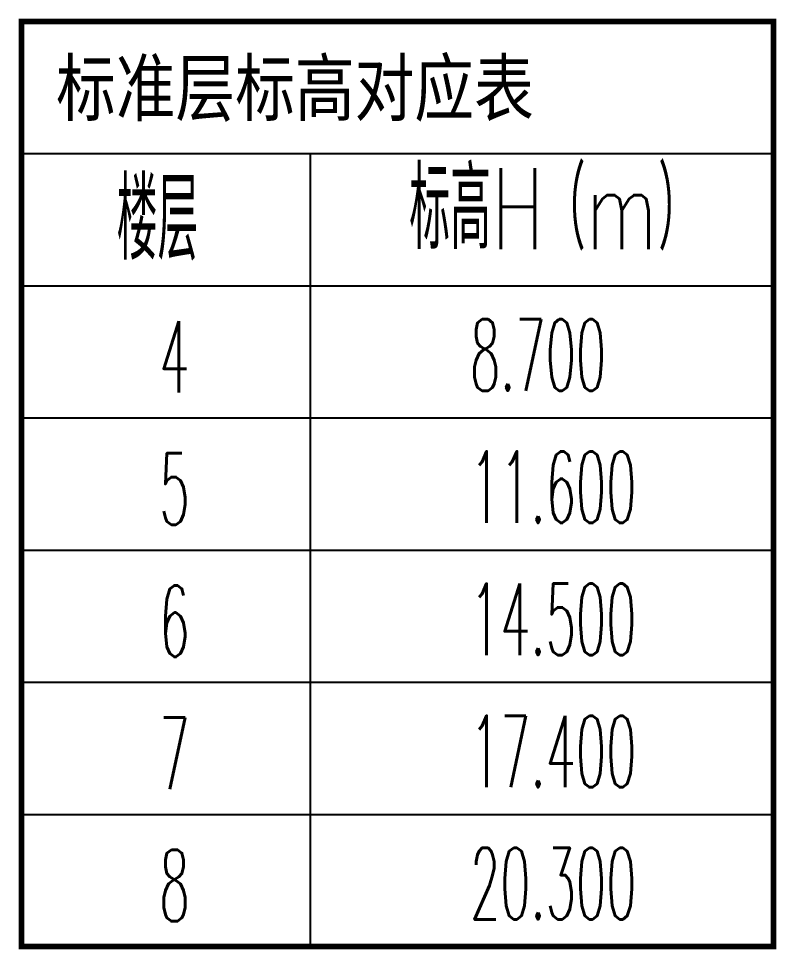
# Model space of a CAD drawing. Extents: x 393367 to 3005760, y 4998 to 826018.
# Drawn here: x 2858410 to 2859199, y 452415 to 453383 of the extents above; entities that cross this region are included whole.
import ezdxf

# ---------------------------------------------------------------- set-up
doc = ezdxf.new("R2010")
doc.units = 0
doc.header["$LTSCALE"] = 1000
doc.layers.get('0').update_dxf_attribs({"linetype": 'CONTINUOUS'})
doc.layers.add('C-Sheet-图框', color=101, linetype='CONTINUOUS')
doc.layers.add('PUB_TEXT', color=7, linetype='CONTINUOUS')
doc.styles.add('_TCH_DIM', font='simplex.shx', dxfattribs={"width": 0.65, "bigfont": 'gbcbig.shx'})
doc.styles.add('宋体', font='', dxfattribs={"height": 50})
doc.styles.get('宋体').set_extended_font_data('SimSun')

# ---------------------------------------------------------------- blocks, each defined once
blk = doc.blocks.new('A$C5C8026AD')
at = {"layer": 'C-Sheet-图框', "color": 0}
for p, q in [((-1349.84, 900), (-567.09, 900)), ((-1349.84, 900), (-567.09, 900)), ((-1049.53, 900), (-1049.53, 75)), ((-1349.84, 762.5), (-567.09, 762.5)), ((-1349.84, 625), (-567.09, 625)), ((-1349.84, 487.5), (-567.09, 487.5)), ((-1349.84, 350), (-567.09, 350)), ((-1349.84, 212.5), (-567.09, 212.5))]:
    blk.add_line(p, q, dxfattribs=at)
at = {"layer": 'C-Sheet-图框', "color": 0, "const_width": 6}
blk.add_lwpolyline([(-1349.84, 75), (-567.09, 75), (-567.09, 1037.5), (-1349.84, 1037.5)], close=True, dxfattribs=at)
at = {"layer": 'PUB_TEXT', "color": 2, "style": '宋体', "width": 0.8}
blk.add_text('标准层标高对应表', height=56.962, dxfattribs=at).set_placement((-1313.85, 939.93))
at = {"layer": 'PUB_TEXT', "style": '_TCH_DIM'}
for s, height, width, p in [('标高H（m）', 84.397, 0.7, (-946.2, 800.56)), ('楼层', 84.397, 0.7, (-1250.71, 789.47)), ('8.700', 74.375, 0.494118, (-883.04, 653.23)), ('4', 74.38, 0.494118, (-1206.41, 651.34)), ('5', 74.38, 0.494118, (-1206.41, 513.84)), ('11.600', 74.375, 0.494118, (-883.04, 515.73)), ('6', 74.38, 0.494118, (-1206.41, 376.34)), ('14.500', 74.375, 0.494118, (-883.04, 378.23)), ('7', 74.38, 0.494118, (-1206.41, 238.84)), ('17.400', 74.375, 0.494118, (-883.04, 240.73)), ('8', 74.38, 0.494118, (-1206.41, 101.34)), ('20.300', 74.375, 0.494118, (-883.04, 103.23))]:
    blk.add_text(s, height=height, dxfattribs=dict(at, width=width)).set_placement(p)

msp = doc.modelspace()

# ---------------------------------------------------------------- block references
msp.add_blockref('A$C5C8026AD', (2859763.25392, 452342.70355))

doc.saveas('drawing.dxf')
